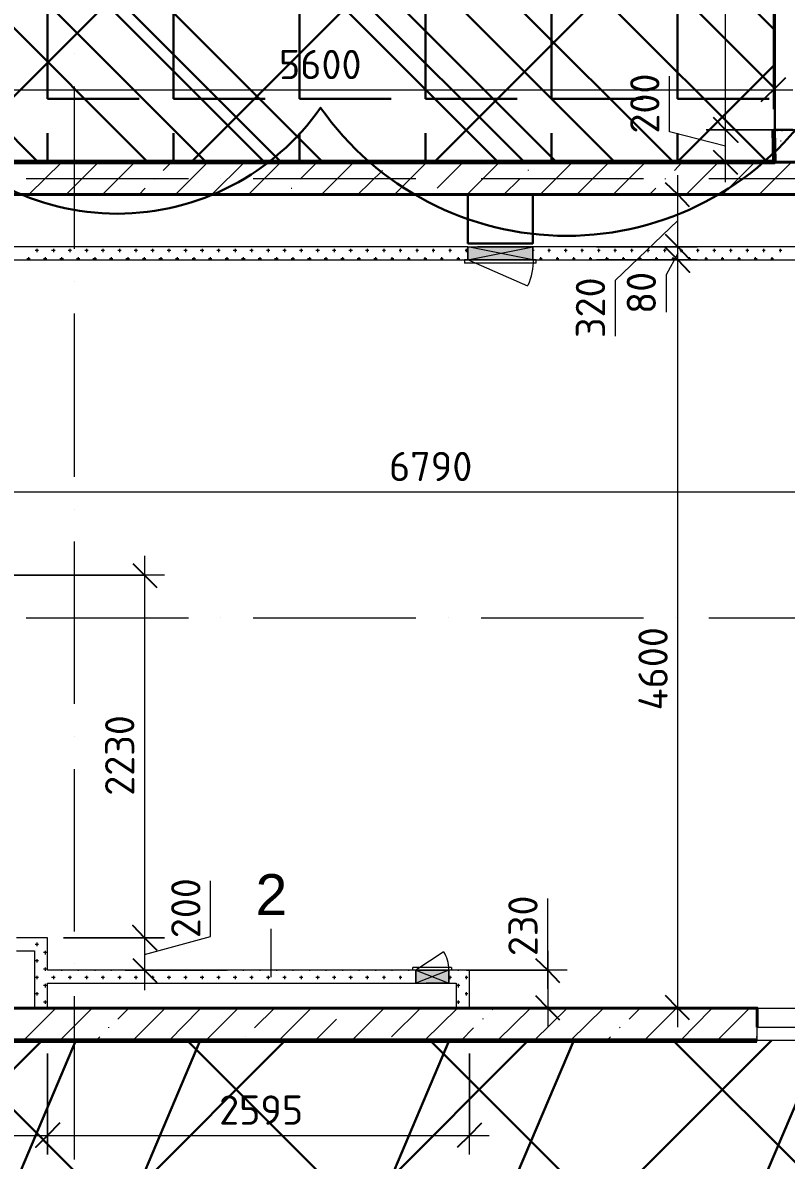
# Model space of a CAD drawing. Header units: millimetres. Extents: x -84737 to 172119, y -43083 to 59399.
# Drawn here: x 30087 to 34784, y 38441 to 45437 of the extents above; entities that cross this region are included whole.
import ezdxf

# ---------------------------------------------------------------- set-up
doc = ezdxf.new("R2010")
doc.units = ezdxf.units.MM
for name, color, linetype, lineweight in [('11) Плинтус ПЛ-2', 70, 'Continuous', 30), ('15) Штукатурка стен СТ-1.1', 161, 'Continuous', 60), ('16) Краска СТ-1.1 стена', 5, 'Continuous', 60), ('17) Краска СТ-3.1 стена', 6, 'Continuous', 60), ('18) Краска ПТ-1 потолок', 31, 'Continuous', 30), ('19) Краска ПТ-5 потолок', 161, 'Continuous', 30), ('20) Шпакл. баз. фин Стена', 40, 'Continuous', 60), ('22) Шпакл. баз. фин. Потолок', 102, 'Continuous', 30), ('3) Плинутс ПЛ-1', 6, 'Continuous', 30), ('5) Затарка материала', 160, 'Continuous', 30), ('6) Уборка мусора', 20, 'Continuous', 30), ('9) Плитка КР-2 600х600', 110, 'Continuous', 30)]:
    doc.layers.add(name, color=color, linetype=linetype, lineweight=lineweight)
for name, color, linetype in [('PDF _Двери', 7, 'Continuous'), ('PDF _Марки', 7, 'Continuous'), ('PDF _Окна', 7, 'Continuous'), ('PDF _Оси', 7, 'Continuous'), ('PDF _Перекрытия', 7, 'Continuous'), ('PDF _Размеры-100', 7, 'Continuous'), ('PDF _Стены', 7, 'Continuous'), ('PDF _Текст', 7, 'Continuous'), ('PDF _Элементы узлов', 7, 'Continuous')]:
    doc.layers.add(name, color=color, linetype=linetype)
doc.styles.add('PDF GOSTCommon', font='arial.ttf')
doc.styles.add('PDF ISOCPEUR', font='isocpeur.ttf')

msp = doc.modelspace()

# ---------------------------------------------------------------- hatches: boundary and pattern name
at = {"layer": '18) Краска ПТ-1 потолок'}
h = msp.add_hatch(dxfattribs=at)
h.set_pattern_fill('ANSI32', color=256, scale=222, angle=22)
h.paths.add_polyline_path([(26915.9, 43368.7), (24507.3, 43368.7), (24507.3, 34077.2), (26915.9, 34077.2)])
h.paths.add_polyline_path([(36427.6, 39178), (36427.6, 34081.4), (26987.8, 34081.4), (26987.8, 40617.2), (29108.6, 40617.2), (29108.6, 39178)])
h.paths.add_polyline_path([(42006.7, 34077.2), (36508, 34077.2), (36508, 44380.4), (42006.7, 44380.4)])
h.paths.add_polyline_path([(21895.5, 43368.7), (24304.1, 43368.7), (24304.1, 34077.2), (21895.5, 34077.2)])
h.paths.add_polyline_path([(12383.8, 39178), (12383.8, 34081.4), (21823.5, 34081.4), (21823.5, 40617.2), (19702.8, 40617.2), (19702.8, 39178)])
h.paths.add_polyline_path([(6804.6, 34077.2), (12303.4, 34077.2), (12303.4, 44380.4), (6804.6, 44380.4)])
h = msp.add_hatch(dxfattribs=at)
h.set_pattern_fill('ANSI32', color=256, scale=222, angle=22)
h.paths.add_polyline_path([(26915.9, 43368.7), (24507.3, 43368.7), (24507.3, 34077.2), (26915.9, 34077.2)])
h.paths.add_polyline_path([(36427.6, 39178), (36427.6, 34081.4), (26987.8, 34081.4), (26987.8, 40617.2), (29108.6, 40617.2), (29108.6, 39178)])
h.paths.add_polyline_path([(42006.7, 34077.2), (36508, 34077.2), (36508, 44380.4), (42006.7, 44380.4)])
h.paths.add_polyline_path([(21895.5, 43368.7), (24304.1, 43368.7), (24304.1, 34077.2), (21895.5, 34077.2)])
h.paths.add_polyline_path([(12383.8, 39178), (12383.8, 34081.4), (21823.5, 34081.4), (21823.5, 40617.2), (19702.8, 40617.2), (19702.8, 39178)])
h.paths.add_polyline_path([(6804.6, 34077.2), (12303.4, 34077.2), (12303.4, 44380.4), (6804.6, 44380.4)])
at = {"layer": '19) Краска ПТ-5 потолок'}
h = msp.add_hatch(dxfattribs=at)
h.set_pattern_fill('ANSI34', color=256, scale=80, angle=90)
h.paths.add_polyline_path([(22027.2, 47077.3), (10407.1, 47077.3), (10407.1, 45159.6), (12786.1, 45159.6), (12786.1, 44579.7), (22027.2, 44579.7)])
h.paths.add_polyline_path([(26785.3, 47077.3), (24503.6, 47077.3), (22027.2, 47077.3), (22027.2, 43580.7), (26785.3, 43580.7)])
h.paths.add_polyline_path([(34714, 47077.3), (26785.3, 47077.3), (26785.3, 44579.7), (34714, 44579.7)])
h.paths.add_polyline_path([(30256.5, 49778.1), (24503.6, 49778.1), (24503.6, 47077.3), (30256.5, 47077.3)])
h.paths.add_polyline_path([(44556.2, 47077.3), (39984.4, 47077.3), (34904.5, 47077.3), (34904.5, 44579.7), (44556.2, 44579.7)])
h.paths.add_polyline_path([(44556.2, 49096.5), (41457.5, 49096.5), (41457.5, 49778.1), (39984.4, 49778.1), (39984.4, 47077.3), (44556.2, 47077.3)])
at = {"layer": '22) Шпакл. баз. фин. Потолок'}
h = msp.add_hatch(dxfattribs=at)
h.set_pattern_fill('ANSI37', color=256, scale=333)
h.paths.add_polyline_path([(22027.2, 47077.3), (10407.1, 47077.3), (10407.1, 45159.6), (12786.1, 45159.6), (12786.1, 44579.7), (22027.2, 44579.7)])
h.paths.add_polyline_path([(26785.3, 47077.3), (24503.6, 47077.3), (22027.2, 47077.3), (22027.2, 43580.7), (26785.3, 43580.7)])
h.paths.add_polyline_path([(34714, 47077.3), (26785.3, 47077.3), (26785.3, 44579.7), (34714, 44579.7)])
h.paths.add_polyline_path([(30256.5, 49778.1), (24503.6, 49778.1), (24503.6, 47077.3), (30256.5, 47077.3)])
h.paths.add_polyline_path([(44556.2, 47077.3), (39984.4, 47077.3), (34904.5, 47077.3), (34904.5, 44579.7), (44556.2, 44579.7)])
h.paths.add_polyline_path([(44556.2, 49096.5), (41457.5, 49096.5), (41457.5, 49778.1), (39984.4, 49778.1), (39984.4, 47077.3), (44556.2, 47077.3)])
h = msp.add_hatch(dxfattribs=at)
h.set_pattern_fill('ANSI37', color=256, scale=333)
h.paths.add_polyline_path([(26915.9, 43368.7), (24507.3, 43368.7), (24507.3, 34077.2), (26915.9, 34077.2)])
h.paths.add_polyline_path([(36427.6, 39178), (36427.6, 34081.4), (26987.8, 34081.4), (26987.8, 40617.2), (29108.6, 40617.2), (29108.6, 39178)])
h.paths.add_polyline_path([(42006.7, 34077.2), (36508, 34077.2), (36508, 44380.4), (42006.7, 44380.4)])
h.paths.add_polyline_path([(21895.5, 43368.7), (24304.1, 43368.7), (24304.1, 34077.2), (21895.5, 34077.2)])
h.paths.add_polyline_path([(12383.8, 39178), (12383.8, 34081.4), (21823.5, 34081.4), (21823.5, 40617.2), (19702.8, 40617.2), (19702.8, 39178)])
h.paths.add_polyline_path([(6804.6, 34077.2), (12303.4, 34077.2), (12303.4, 44380.4), (6804.6, 44380.4)])
h = msp.add_hatch(dxfattribs=at)
h.set_pattern_fill('ANSI37', color=256, scale=333)
h.paths.add_polyline_path([(26915.9, 43368.7), (24507.3, 43368.7), (24507.3, 34077.2), (26915.9, 34077.2)])
h.paths.add_polyline_path([(36427.6, 39178), (36427.6, 34081.4), (26987.8, 34081.4), (26987.8, 40617.2), (29108.6, 40617.2), (29108.6, 39178)])
h.paths.add_polyline_path([(42006.7, 34077.2), (36508, 34077.2), (36508, 44380.4), (42006.7, 44380.4)])
h.paths.add_polyline_path([(21895.5, 43368.7), (24304.1, 43368.7), (24304.1, 34077.2), (21895.5, 34077.2)])
h.paths.add_polyline_path([(12383.8, 39178), (12383.8, 34081.4), (21823.5, 34081.4), (21823.5, 40617.2), (19702.8, 40617.2), (19702.8, 39178)])
h.paths.add_polyline_path([(6804.6, 34077.2), (12303.4, 34077.2), (12303.4, 44380.4), (6804.6, 44380.4)])
at = {"layer": '9) Плитка КР-2 600х600'}
h = msp.add_hatch(dxfattribs=at)
h.set_pattern_fill('ANGLE', color=256, scale=111)
h.set_pattern_definition([(0, (0, 0), (0, 775.335), [563.88, -211.455]), (90, (0, 0), (-775.335, 5e-14), [563.88, -211.455])])
h.paths.add_polyline_path([(22027.2, 47077.3), (10407.1, 47077.3), (10407.1, 45159.6), (12786.1, 45159.6), (12786.1, 44579.7), (22027.2, 44579.7)])
h.paths.add_polyline_path([(26785.3, 47077.3), (24503.6, 47077.3), (22027.2, 47077.3), (22027.2, 43580.7), (26785.3, 43580.7)])
h.paths.add_polyline_path([(34714, 47077.3), (26785.3, 47077.3), (26785.3, 44579.7), (34714, 44579.7)])
h.paths.add_polyline_path([(30256.5, 49778.1), (24503.6, 49778.1), (24503.6, 47077.3), (30256.5, 47077.3)])
h.paths.add_polyline_path([(44556.2, 47077.3), (39984.4, 47077.3), (34904.5, 47077.3), (34904.5, 44579.7), (44556.2, 44579.7)])
h.paths.add_polyline_path([(44556.2, 49096.5), (41457.5, 49096.5), (41457.5, 49778.1), (39984.4, 49778.1), (39984.4, 47077.3), (44556.2, 47077.3)])

# ---------------------------------------------------------------- linework, layer by layer
at = {"layer": '11) Плинтус ПЛ-2'}
msp.add_lwpolyline([(28414.4, 40617.2), (29108.6, 40617.2), (29108.6, 39178), (34603.1, 39178)], dxfattribs=at)
at = {"layer": '15) Штукатурка стен СТ-1.1'}
msp.add_lwpolyline([(28414.4, 40617.2), (29108.6, 40617.2), (29108.6, 39178), (34603.1, 39178)], dxfattribs=at)
at = {"layer": '16) Краска СТ-1.1 стена'}
msp.add_lwpolyline([(28414.4, 40617.2), (29108.6, 40617.2), (29108.6, 39178), (34603.1, 39178)], dxfattribs=at)
at = {"layer": '17) Краска СТ-3.1 стена'}
msp.add_lwpolyline([(34705.6, 44778.7), (34709.8, 44579.7), (29105.1, 44579.7)], dxfattribs=at)
at = {"layer": '20) Шпакл. баз. фин Стена'}
for points in [[(34705.6, 44778.7), (34709.8, 44579.7), (29105.1, 44579.7)], [(28414.4, 40617.2), (29108.6, 40617.2), (29108.6, 39178), (34603.1, 39178)]]:
    msp.add_lwpolyline(points, dxfattribs=at)
at = {"layer": '3) Плинутс ПЛ-1'}
msp.add_lwpolyline([(34705.6, 44778.7), (34709.8, 44579.7), (29105.1, 44579.7)], dxfattribs=at)
at = {"layer": '5) Затарка материала'}
msp.add_lwpolyline([(14005.6, 44914.1, -0.520567), (15891.5, 45947, -0.520567), (18277.8, 45947, -0.520567), (21632.8, 45947, -0.520567), (23780.9, 45947, -0.520567), (25898.1, 45947, -0.520567), (28535.8, 45947, -0.520567), (30735.2, 45947, -0.520567), (33386.2, 45947, -0.520567), (35941.4, 45947, -0.520567), (38114.4, 45947, -0.520567), (40309.8, 45947, -0.520567), (41526.6, 44914.1, -0.520567), (38424.9, 44914.1, -0.520567), (34946.2, 44914.1, -0.520567), (31919.6, 44914.1, -0.520567), (29416.6, 44914.1, -0.520567), (26366.2, 44914.1, -0.520567), (24002.3, 44914.1, -0.520567), (20522.4, 44914.1, -0.520567), (17139.8, 44914.1, -0.520567)], format="xyb", close=True, dxfattribs=at)
at = {"layer": '6) Уборка мусора'}
msp.add_lwpolyline([(14005.6, 44914.1, -0.520567), (15891.5, 45947, -0.520567), (18277.8, 45947, -0.520567), (21632.8, 45947, -0.520567), (23780.9, 45947, -0.520567), (25898.1, 45947, -0.520567), (28535.8, 45947, -0.520567), (30735.2, 45947, -0.520567), (33386.2, 45947, -0.520567), (35941.4, 45947, -0.520567), (38114.4, 45947, -0.520567), (40309.8, 45947, -0.520567), (41526.6, 44914.1, -0.520567), (38424.9, 44914.1, -0.520567), (34946.2, 44914.1, -0.520567), (31919.6, 44914.1, -0.520567), (29416.6, 44914.1, -0.520567), (26366.2, 44914.1, -0.520567), (24002.3, 44914.1, -0.520567), (20522.4, 44914.1, -0.520567), (17139.8, 44914.1, -0.520567)], format="xyb", close=True, dxfattribs=at)
at = {"layer": '9) Плитка КР-2 600х600'}
msp.add_lwpolyline([(26785.3, 47077.3), (34714, 47077.3), (34714, 44579.7), (26785.3, 44579.7)], close=True, dxfattribs=at)
at = {"layer": 'PDF _Двери', "lineweight": 18}
msp.add_lwpolyline([(34604, 39258.6), (35658, 39258.6), (35658, 39178.2), (34604, 39178.2)], close=True, dxfattribs=at)
at = {"layer": 'PDF _Марки', "lineweight": 9}
msp.add_lwpolyline([(31615.3, 39567.6), (31615.3, 39863.9)], dxfattribs=at)
at = {"layer": 'PDF _Окна', "color": 8, "true_color": 0x808080, "transparency": 33554559}
for points in [[(32826, 43978.6), (33224, 43978.6), (32826, 44059)], [(33224, 43978.6), (32826, 44059), (33224, 44059)], [(32504.3, 39529.5), (32707.5, 39529.5), (32504.3, 39609.9)], [(32707.5, 39529.5), (32504.3, 39609.9), (32707.5, 39609.9)]]:
    msp.add_solid(points, dxfattribs=at)
at = {"layer": 'PDF _Оси', "lineweight": 9}
for points in [[(30404.7, 45248.5), (30404.7, 45248.5)], [(30404.7, 44046.3), (30404.7, 45045.4)], [(30108.3, 44478.1), (31107.4, 44478.1)], [(31306.3, 44478.1), (31306.3, 44478.1)], [(31505.3, 44478.1), (32504.3, 44478.1)], [(32707.5, 44478.1), (32707.5, 44478.1)], [(32906.5, 44478.1), (33905.5, 44478.1)], [(34104.5, 44478.1), (34104.5, 44478.1)], [(34307.7, 44478.1), (35306.7, 44478.1)], [(30404.7, 43847.4), (30404.7, 43847.4)], [(30404.7, 42645.1), (30404.7, 43648.4)], [(30404.7, 42446.2), (30404.7, 42446.2)], [(30404.7, 41248.2), (30404.7, 42247.2)], [(30108.3, 41777.3), (31107.4, 41777.3)], [(31306.3, 41777.3), (31306.3, 41777.3)], [(31505.3, 41777.3), (32504.3, 41777.3)], [(32707.5, 41777.3), (32707.5, 41777.3)], [(32906.5, 41777.3), (33905.5, 41777.3)], [(34104.5, 41777.3), (34104.5, 41777.3)], [(34307.7, 41777.3), (35306.7, 41777.3)], [(30404.7, 41045), (30404.7, 41045)], [(30404.7, 39847), (30404.7, 40846)], [(30404.7, 39648), (30404.7, 39648)], [(30404.7, 38445.8), (30404.7, 39449.1)], [(30108.3, 39377.1), (31107.4, 39377.1)], [(31306.3, 39377.1), (31306.3, 39377.1)], [(31505.3, 39377.1), (32504.3, 39377.1)], [(32707.5, 39377.1), (32707.5, 39377.1)], [(32906.5, 39377.1), (33905.5, 39377.1)], [(34104.5, 39377.1), (34104.5, 39377.1)], [(34307.7, 39377.1), (35306.7, 39377.1)]]:
    msp.add_lwpolyline(points, dxfattribs=at)
at = {"layer": 'PDF _Перекрытия', "lineweight": 30}
msp.add_lwpolyline([(33224, 44380.7), (33224, 44080.2), (32826, 44080.2), (32826, 44380.7)], dxfattribs=at)
at = {"layer": 'PDF _Размеры-100', "lineweight": 9}
for points in [[(34409.3, 44456.9), (34409.3, 44778.7), (34409.3, 46878.3), (34908.8, 46878.3), (34290.7, 46878.3), (34908.8, 46878.3), (34409.3, 46878.3), (34409.3, 47200)], [(34705.6, 44905.7), (34705.6, 45523.7), (34705.6, 45024.2)], [(19584.6, 45024.2), (20397.4, 45024.2), (20520.2, 45024.2), (21468.4, 45024.2), (22027.2, 45024.2), (22556.3, 45024.2), (24004.1, 45024.2), (24304.6, 45024.2), (24503.6, 45024.2), (24804.1, 45024.2), (26256.1, 45024.2), (26785.3, 45024.2), (27339.8, 45024.2), (28292.3, 45024.2), (28415.1, 45024.2), (29105.1, 45024.2), (29105.1, 44524.7), (29105.1, 45146.9), (29105.1, 44524.7), (29105.1, 45024.2), (34824.1, 45024.2)], [(34409.3, 44677.1), (34066.4, 44766), (34066.4, 45108.8)], [(34532, 44579.7), (33909.7, 44579.7), (34409.3, 44579.7)], [(34117.2, 39258.6), (34117.2, 43978.6), (34117.2, 44059), (33617.6, 44059), (34235.7, 44059), (33617.6, 44059), (34117.2, 44059), (34117.2, 44499.3)], [(34235.7, 44380.7), (33617.6, 44380.7), (34117.2, 44380.7)], [(34117.2, 44219.9), (33731.9, 43851.6), (33731.9, 43508.7)], [(34117.2, 44016.7), (34045.2, 43885.5), (34045.2, 43656.9)], [(26865.7, 42552), (27234, 42552), (27314.4, 42552), (29105.1, 42552), (29185.5, 42552), (35975.5, 42552), (36056, 42552), (36056, 43051.5), (36056, 42429.2), (36056, 43051.5), (36056, 42552), (36547, 42552)], [(30836.4, 42158.3), (30836.4, 39808.9), (30336.9, 39808.9), (30959.2, 39808.9), (30336.9, 39808.9), (30836.4, 39808.9), (30836.4, 39487.2)], [(30959.2, 42039.8), (29740, 42039.8), (30836.4, 42039.8)], [(30836.4, 39707.3), (31242.8, 39817.4), (31242.8, 40160.3)], [(33317.1, 39495.6), (33317.1, 39711.5), (33317.1, 40050.2)], [(33317.1, 39728.5), (33317.1, 39258.6)], [(30717.9, 39609.9), (31336, 39609.9), (30836.4, 39609.9)], [(33435.6, 39609.9), (32817.6, 39609.9), (33317.1, 39609.9)], [(33194.3, 39377.1), (33816.6, 39377.1), (33317.1, 39377.1)], [(34235.7, 39377.1), (33617.6, 39377.1), (34117.2, 39377.1)], [(29067, 38594), (29414.1, 38594), (30239.6, 38594), (30239.6, 39097.7), (30239.6, 38475.4), (30239.6, 39097.7), (30239.6, 38594), (32957.3, 38594)], [(32834.5, 38475.4), (32834.5, 39097.7), (32834.5, 38594)]]:
    msp.add_lwpolyline(points, dxfattribs=at)
at = {"layer": 'PDF _Размеры-100', "lineweight": 25}
for points in [[(34629.4, 44952.2), (34705.6, 45024.2), (34781.8, 45100.4)], [(34485.4, 44503.5), (34409.3, 44579.7), (34337.3, 44651.7)], [(34189.1, 44304.5), (34117.2, 44380.7), (34041, 44452.7)], [(30764.5, 42111.8), (30836.4, 42039.8), (30912.6, 41963.6)], [(30764.5, 39681.9), (30836.4, 39609.9), (30912.6, 39533.7)], [(33240.9, 39681.9), (33317.1, 39609.9), (33389.1, 39533.7)], [(33240.9, 39453.3), (33317.1, 39377.1), (33389.1, 39305.1)], [(34189.1, 39305.1), (34117.2, 39377.1), (34041, 39453.3)], [(32762.5, 38522), (32834.5, 38594), (32910.7, 38670.2)]]:
    msp.add_lwpolyline(points, dxfattribs=at)
for points in [[(34337.3, 44854.9), (34409.3, 44778.7), (34485.4, 44702.5), (34409.3, 44778.7)], [(34041, 44135.2), (34117.2, 44059), (34189.1, 43982.8), (34117.2, 44059)], [(34041, 44054.8), (34117.2, 43978.6), (34189.1, 43902.4), (34117.2, 43978.6)], [(30912.6, 39732.7), (30836.4, 39808.9), (30764.5, 39885.1), (30836.4, 39808.9)], [(30315.8, 38670.2), (30239.6, 38594), (30167.6, 38522), (30239.6, 38594)]]:
    msp.add_lwpolyline(points, close=True, dxfattribs=at)
at = {"layer": 'PDF _Размеры-100', "lineweight": 9}
for points in [[(34409.3, 44778.7), (34908.8, 44778.7), (34290.7, 44778.7), (34908.8, 44778.7)], [(34117.2, 43978.6), (33617.6, 43978.6), (34235.7, 43978.6), (33617.6, 43978.6)]]:
    msp.add_lwpolyline(points, close=True, dxfattribs=at)
at = {"layer": 'PDF _Стены', "lineweight": 30}
msp.add_lwpolyline([(34824.1, 44778.7), (34705.6, 44778.7), (34705.6, 44579.7)], dxfattribs=at)
at = {"layer": 'PDF _Стены', "lineweight": 9}
for points in [[(34714, 44757.5), (34714, 44761.7)], [(34726.7, 44774.4), (34731, 44774.4)], [(34731, 44727.9), (34731, 44727.9)], [(34747.9, 44710.9), (34752.1, 44710.9)], [(34756.4, 44774.4), (34756.4, 44770.2)], [(34709.8, 44698.2), (34714, 44698.2)], [(34709.8, 44634.7), (34709.8, 44639)], [(34718.3, 44694), (34718.3, 44689.8)], [(34769.1, 44702.5), (34769.1, 44702.5)], [(30125.3, 44380.7), (30328.5, 44579.7)], [(30353.9, 44380.7), (30552.8, 44579.7)], [(30578.2, 44380.7), (30777.2, 44579.7)], [(30950.7, 44528.9), (31001.5, 44579.7)], [(31026.9, 44380.7), (31225.9, 44579.7)], [(31251.3, 44380.7), (31450.3, 44579.7)], [(31475.7, 44380.7), (31674.6, 44579.7)], [(31793.1, 44473.9), (31899, 44579.7)], [(31924.4, 44380.7), (32123.3, 44579.7)], [(32373.1, 44380.7), (32572, 44579.7)], [(32635.5, 44418.8), (32796.4, 44579.7)], [(32821.8, 44380.7), (33020.8, 44579.7)], [(33270.5, 44380.7), (33469.5, 44579.7)], [(33494.9, 44380.7), (33693.8, 44579.7)], [(33719.2, 44380.7), (33918.2, 44579.7)], [(34096, 44528.9), (34142.6, 44579.7)], [(34168, 44380.7), (34366.9, 44579.7)], [(34392.3, 44380.7), (34591.3, 44579.7)], [(34616.7, 44380.7), (34815.6, 44579.7)], [(34709.8, 44583.9), (34714, 44579.7)], [(34764.8, 44579.7), (34769.1, 44583.9)], [(32148.7, 44380.7), (32301.1, 44528.9)], [(33198.6, 44528.9), (33198.6, 44533.1)], [(30895.7, 44473.9), (30899.9, 44478.1)], [(33046.2, 44380.7), (33143.5, 44473.9)], [(34041, 44473.9), (34041, 44478.1)], [(30802.6, 44380.7), (30840.7, 44418.8)], [(31738.1, 44418.8), (31742.3, 44418.8)], [(33943.6, 44380.7), (33981.7, 44418.8)], [(30163.4, 44037.9), (30184.5, 44037.9)], [(30176.1, 44025.2), (30176.1, 44046.3)], [(30265, 44037.9), (30286.1, 44037.9)], [(30277.7, 44025.2), (30277.7, 44046.3)], [(30366.6, 44037.9), (30387.7, 44037.9)], [(30379.3, 44025.2), (30379.3, 44046.3)], [(30468.2, 44037.9), (30489.3, 44037.9)], [(30480.9, 44025.2), (30480.9, 44046.3)], [(30569.8, 44037.9), (30590.9, 44037.9)], [(30582.4, 44025.2), (30582.4, 44046.3)], [(30671.3, 44037.9), (30692.5, 44037.9)], [(30684, 44025.2), (30684, 44046.3)], [(30772.9, 44037.9), (30794.1, 44037.9)], [(30785.6, 44025.2), (30785.6, 44046.3)], [(30874.5, 44037.9), (30895.7, 44037.9)], [(30887.2, 44025.2), (30887.2, 44046.3)], [(30976.1, 44037.9), (30997.3, 44037.9)], [(30988.8, 44025.2), (30988.8, 44046.3)], [(31077.7, 44037.9), (31098.9, 44037.9)], [(31090.4, 44025.2), (31090.4, 44046.3)], [(31179.3, 44037.9), (31200.5, 44037.9)], [(31192, 44025.2), (31192, 44046.3)], [(31280.9, 44037.9), (31302.1, 44037.9)], [(31293.6, 44025.2), (31293.6, 44046.3)], [(31382.5, 44037.9), (31403.7, 44037.9)], [(31395.2, 44025.2), (31395.2, 44046.3)], [(31484.1, 44037.9), (31505.3, 44037.9)], [(31496.8, 44025.2), (31496.8, 44046.3)], [(31585.7, 44037.9), (31606.9, 44037.9)], [(31598.4, 44025.2), (31598.4, 44046.3)], [(31687.3, 44037.9), (31708.5, 44037.9)], [(31700, 44025.2), (31700, 44046.3)], [(31788.9, 44037.9), (31810.1, 44037.9)], [(31801.6, 44025.2), (31801.6, 44046.3)], [(31890.5, 44037.9), (31911.7, 44037.9)], [(31903.2, 44025.2), (31903.2, 44046.3)], [(31992.1, 44037.9), (32013.3, 44037.9)], [(32004.8, 44025.2), (32004.8, 44046.3)], [(32093.7, 44037.9), (32114.9, 44037.9)], [(32106.4, 44025.2), (32106.4, 44046.3)], [(32195.3, 44037.9), (32216.5, 44037.9)], [(32208, 44025.2), (32208, 44046.3)], [(32301.1, 44037.9), (32318.1, 44037.9)], [(32309.6, 44025.2), (32309.6, 44046.3)], [(32402.7, 44037.9), (32419.7, 44037.9)], [(32411.2, 44025.2), (32411.2, 44046.3)], [(32504.3, 44037.9), (32521.2, 44037.9)], [(32512.8, 44025.2), (32512.8, 44046.3)], [(32605.9, 44037.9), (32622.8, 44037.9)], [(32614.4, 44025.2), (32614.4, 44046.3)], [(32707.5, 44037.9), (32724.4, 44037.9)], [(32716, 44025.2), (32716, 44046.3)], [(32809.1, 44037.9), (32826, 44037.9)], [(32817.6, 44025.2), (32817.6, 44046.3)], [(33224, 44037.9), (33232.4, 44037.9)], [(33317.1, 44037.9), (33334, 44037.9)], [(33325.6, 44025.2), (33325.6, 44046.3)], [(33418.7, 44037.9), (33435.6, 44037.9)], [(33427.2, 44025.2), (33427.2, 44046.3)], [(33520.3, 44037.9), (33537.2, 44037.9)], [(33528.7, 44025.2), (33528.7, 44046.3)], [(33621.9, 44037.9), (33638.8, 44037.9)], [(33630.3, 44025.2), (33630.3, 44046.3)], [(33723.5, 44037.9), (33740.4, 44037.9)], [(33731.9, 44025.2), (33731.9, 44046.3)], [(33825.1, 44037.9), (33842, 44037.9)], [(33833.5, 44025.2), (33833.5, 44046.3)], [(33926.7, 44037.9), (33943.6, 44037.9)], [(33935.1, 44025.2), (33935.1, 44046.3)], [(34028.3, 44037.9), (34045.2, 44037.9)], [(34036.7, 44025.2), (34036.7, 44046.3)], [(34129.9, 44037.9), (34146.8, 44037.9)], [(34138.3, 44025.2), (34138.3, 44046.3)], [(34231.5, 44037.9), (34248.4, 44037.9)], [(34239.9, 44025.2), (34239.9, 44046.3)], [(34333.1, 44037.9), (34350, 44037.9)], [(34341.5, 44025.2), (34341.5, 44046.3)], [(34434.7, 44037.9), (34451.6, 44037.9)], [(34443.1, 44025.2), (34443.1, 44046.3)], [(34536.2, 44037.9), (34553.2, 44037.9)], [(34544.7, 44025.2), (34544.7, 44046.3)], [(34637.8, 44037.9), (34654.8, 44037.9)], [(34646.3, 44025.2), (34646.3, 44046.3)], [(34739.4, 44037.9), (34756.4, 44037.9)], [(34747.9, 44025.2), (34747.9, 44046.3)], [(30112.6, 43987.1), (30133.7, 43987.1)], [(30125.3, 43978.6), (30125.3, 43995.5)], [(30214.2, 43987.1), (30235.3, 43987.1)], [(30226.9, 43978.6), (30226.9, 43995.5)], [(30315.8, 43987.1), (30336.9, 43987.1)], [(30328.5, 43978.6), (30328.5, 43995.5)], [(30417.4, 43987.1), (30438.5, 43987.1)], [(30430.1, 43978.6), (30430.1, 43995.5)], [(30519, 43987.1), (30540.1, 43987.1)], [(30531.7, 43978.6), (30531.7, 43995.5)], [(30620.5, 43987.1), (30641.7, 43987.1)], [(30633.2, 43978.6), (30633.2, 43995.5)], [(30722.1, 43987.1), (30743.3, 43987.1)], [(30734.8, 43978.6), (30734.8, 43995.5)], [(30823.7, 43987.1), (30844.9, 43987.1)], [(30836.4, 43978.6), (30836.4, 43995.5)], [(30925.3, 43987.1), (30946.5, 43987.1)], [(30938, 43978.6), (30938, 43995.5)], [(31026.9, 43987.1), (31048.1, 43987.1)], [(31039.6, 43978.6), (31039.6, 43995.5)], [(31128.5, 43987.1), (31149.7, 43987.1)], [(31141.2, 43978.6), (31141.2, 43995.5)], [(31230.1, 43987.1), (31251.3, 43987.1)], [(31242.8, 43978.6), (31242.8, 43995.5)], [(31331.7, 43987.1), (31352.9, 43987.1)], [(31344.4, 43978.6), (31344.4, 43995.5)], [(31433.3, 43987.1), (31454.5, 43987.1)], [(31446, 43978.6), (31446, 43995.5)], [(31534.9, 43987.1), (31556.1, 43987.1)], [(31547.6, 43978.6), (31547.6, 43995.5)], [(31636.5, 43987.1), (31657.7, 43987.1)], [(31649.2, 43978.6), (31649.2, 43995.5)], [(31738.1, 43987.1), (31759.3, 43987.1)], [(31750.8, 43978.6), (31750.8, 43995.5)], [(31839.7, 43987.1), (31860.9, 43987.1)], [(31852.4, 43978.6), (31852.4, 43995.5)], [(31941.3, 43987.1), (31962.5, 43987.1)], [(31954, 43978.6), (31954, 43995.5)], [(32042.9, 43987.1), (32064.1, 43987.1)], [(32055.6, 43978.6), (32055.6, 43995.5)], [(32144.5, 43987.1), (32165.7, 43987.1)], [(32157.2, 43978.6), (32157.2, 43995.5)], [(32246.1, 43987.1), (32267.3, 43987.1)], [(32258.8, 43978.6), (32258.8, 43995.5)], [(32351.9, 43987.1), (32368.9, 43987.1)], [(32360.4, 43978.6), (32360.4, 43995.5)], [(32453.5, 43987.1), (32470.5, 43987.1)], [(32462, 43978.6), (32462, 43995.5)], [(32555.1, 43987.1), (32572, 43987.1)], [(32563.6, 43978.6), (32563.6, 43995.5)], [(32656.7, 43987.1), (32673.6, 43987.1)], [(32665.2, 43978.6), (32665.2, 43995.5)], [(32758.3, 43987.1), (32775.2, 43987.1)], [(32766.8, 43978.6), (32766.8, 43995.5)], [(33266.3, 43987.1), (33283.2, 43987.1)], [(33274.8, 43978.6), (33274.8, 43995.5)], [(33367.9, 43987.1), (33384.8, 43987.1)], [(33376.4, 43978.6), (33376.4, 43995.5)], [(33469.5, 43987.1), (33486.4, 43987.1)], [(33477.9, 43978.6), (33477.9, 43995.5)], [(33571.1, 43987.1), (33588, 43987.1)], [(33579.5, 43978.6), (33579.5, 43995.5)], [(33672.7, 43987.1), (33689.6, 43987.1)], [(33681.1, 43978.6), (33681.1, 43995.5)], [(33774.3, 43987.1), (33791.2, 43987.1)], [(33782.7, 43978.6), (33782.7, 43995.5)], [(33875.9, 43987.1), (33892.8, 43987.1)], [(33884.3, 43978.6), (33884.3, 43995.5)], [(33977.5, 43987.1), (33994.4, 43987.1)], [(33985.9, 43978.6), (33985.9, 43995.5)], [(34079.1, 43987.1), (34096, 43987.1)], [(34087.5, 43978.6), (34087.5, 43995.5)], [(34180.7, 43987.1), (34197.6, 43987.1)], [(34189.1, 43978.6), (34189.1, 43995.5)], [(34282.3, 43987.1), (34299.2, 43987.1)], [(34290.7, 43978.6), (34290.7, 43995.5)], [(34383.9, 43987.1), (34400.8, 43987.1)], [(34392.3, 43978.6), (34392.3, 43995.5)], [(34485.4, 43987.1), (34502.4, 43987.1)], [(34493.9, 43978.6), (34493.9, 43995.5)], [(34587, 43987.1), (34604, 43987.1)], [(34595.5, 43978.6), (34595.5, 43995.5)], [(34688.6, 43987.1), (34705.6, 43987.1)], [(34697.1, 43978.6), (34697.1, 43995.5)], [(30163.4, 39770.8), (30184.5, 39770.8)], [(30176.1, 39758.1), (30176.1, 39779.3)], [(30125.3, 39728.5), (30125.3, 39728.5)], [(30163.4, 39669.2), (30184.5, 39669.2)], [(30176.1, 39656.5), (30176.1, 39677.7)], [(30214.2, 39720), (30235.3, 39720)], [(30226.9, 39707.3), (30226.9, 39728.5)], [(30214.2, 39618.4), (30235.3, 39618.4)], [(30226.9, 39605.7), (30226.9, 39626.9)], [(30328.5, 39605.7), (30328.5, 39609.9)], [(30430.1, 39605.7), (30430.1, 39609.9)], [(30531.7, 39605.7), (30531.7, 39609.9)], [(30633.2, 39605.7), (30633.2, 39609.9)], [(30734.8, 39605.7), (30734.8, 39609.9)], [(30836.4, 39605.7), (30836.4, 39609.9)], [(30938, 39605.7), (30938, 39609.9)], [(31039.6, 39605.7), (31039.6, 39609.9)], [(31141.2, 39605.7), (31141.2, 39609.9)], [(31242.8, 39605.7), (31242.8, 39609.9)], [(31344.4, 39605.7), (31344.4, 39609.9)], [(31446, 39605.7), (31446, 39609.9)], [(31547.6, 39605.7), (31547.6, 39609.9)], [(31649.2, 39605.7), (31649.2, 39609.9)], [(31750.8, 39605.7), (31750.8, 39609.9)], [(31852.4, 39605.7), (31852.4, 39609.9)], [(31954, 39605.7), (31954, 39609.9)], [(32055.6, 39605.7), (32055.6, 39609.9)], [(32157.2, 39605.7), (32157.2, 39609.9)], [(32258.8, 39605.7), (32258.8, 39609.9)], [(32360.4, 39605.7), (32360.4, 39609.9)], [(32462, 39605.7), (32462, 39609.9)], [(32766.8, 39605.7), (32766.8, 39609.9)], [(30163.4, 39567.6), (30184.5, 39567.6)], [(30176.1, 39554.9), (30176.1, 39576.1)], [(30265, 39567.6), (30286.1, 39567.6)], [(30277.7, 39554.9), (30277.7, 39576.1)], [(30366.6, 39567.6), (30387.7, 39567.6)], [(30379.3, 39554.9), (30379.3, 39576.1)], [(30468.2, 39567.6), (30489.3, 39567.6)], [(30480.9, 39554.9), (30480.9, 39576.1)], [(30569.8, 39567.6), (30590.9, 39567.6)], [(30582.4, 39554.9), (30582.4, 39576.1)], [(30671.3, 39567.6), (30692.5, 39567.6)], [(30684, 39554.9), (30684, 39576.1)], [(30772.9, 39567.6), (30794.1, 39567.6)], [(30785.6, 39554.9), (30785.6, 39576.1)], [(30874.5, 39567.6), (30895.7, 39567.6)], [(30887.2, 39554.9), (30887.2, 39576.1)], [(30976.1, 39567.6), (30997.3, 39567.6)], [(30988.8, 39554.9), (30988.8, 39576.1)], [(31077.7, 39567.6), (31098.9, 39567.6)], [(31090.4, 39554.9), (31090.4, 39576.1)], [(31179.3, 39567.6), (31200.5, 39567.6)], [(31192, 39554.9), (31192, 39576.1)], [(31280.9, 39567.6), (31302.1, 39567.6)], [(31293.6, 39554.9), (31293.6, 39576.1)], [(31382.5, 39567.6), (31403.7, 39567.6)], [(31395.2, 39554.9), (31395.2, 39576.1)], [(31484.1, 39567.6), (31505.3, 39567.6)], [(31496.8, 39554.9), (31496.8, 39576.1)], [(31585.7, 39567.6), (31606.9, 39567.6)], [(31598.4, 39554.9), (31598.4, 39576.1)], [(31687.3, 39567.6), (31708.5, 39567.6)], [(31700, 39554.9), (31700, 39576.1)], [(31788.9, 39567.6), (31810.1, 39567.6)], [(31801.6, 39554.9), (31801.6, 39576.1)], [(31890.5, 39567.6), (31911.7, 39567.6)], [(31903.2, 39554.9), (31903.2, 39576.1)], [(31992.1, 39567.6), (32013.3, 39567.6)], [(32004.8, 39554.9), (32004.8, 39576.1)], [(32093.7, 39567.6), (32114.9, 39567.6)], [(32106.4, 39554.9), (32106.4, 39576.1)], [(32195.3, 39567.6), (32216.5, 39567.6)], [(32208, 39554.9), (32208, 39576.1)], [(32301.1, 39567.6), (32318.1, 39567.6)], [(32309.6, 39554.9), (32309.6, 39576.1)], [(32402.7, 39567.6), (32419.7, 39567.6)], [(32411.2, 39554.9), (32411.2, 39576.1)], [(32504.3, 39567.6), (32504.3, 39567.6)], [(32707.5, 39567.6), (32724.4, 39567.6)], [(32716, 39554.9), (32716, 39576.1)], [(32809.1, 39567.6), (32826, 39567.6)], [(32817.6, 39554.9), (32817.6, 39576.1)], [(30163.4, 39466), (30184.5, 39466)], [(30176.1, 39453.3), (30176.1, 39474.5)], [(30214.2, 39516.8), (30235.3, 39516.8)], [(30226.9, 39504.1), (30226.9, 39525.3)], [(32758.3, 39516.8), (32775.2, 39516.8)], [(32766.8, 39504.1), (32766.8, 39525.3)], [(32809.1, 39466), (32826, 39466)], [(32817.6, 39453.3), (32817.6, 39474.5)], [(30214.2, 39415.2), (30235.3, 39415.2)], [(30226.9, 39402.5), (30226.9, 39423.7)], [(32758.3, 39415.2), (32775.2, 39415.2)], [(32766.8, 39402.5), (32766.8, 39423.7)], [(30091.4, 39178.2), (30290.4, 39377.1)], [(30315.8, 39178.2), (30514.7, 39377.1)], [(30671.3, 39309.4), (30739.1, 39377.1)], [(30764.5, 39178.2), (30963.4, 39377.1)], [(30988.8, 39178.2), (31175.1, 39368.6)], [(31213.2, 39178.2), (31412.2, 39377.1)], [(31513.8, 39254.3), (31636.5, 39377.1)], [(31661.9, 39178.2), (31860.9, 39377.1)], [(32076.8, 39368.6), (32076.8, 39368.6)], [(32110.6, 39178.2), (32309.6, 39377.1)], [(32356.2, 39199.3), (32533.9, 39377.1)], [(32559.3, 39178.2), (32762.5, 39377.1)], [(32974.2, 39368.6), (32986.9, 39377.1)], [(33008.1, 39178.2), (33211.3, 39377.1)], [(33232.4, 39178.2), (33435.6, 39377.1)], [(33456.8, 39178.2), (33660, 39377.1)], [(33816.6, 39309.4), (33884.3, 39377.1)], [(33909.7, 39178.2), (34108.7, 39377.1)], [(34134.1, 39178.2), (34320.4, 39368.6)], [(34358.5, 39178.2), (34557.4, 39377.1)], [(30616.3, 39254.3), (30616.3, 39258.6)], [(31886.3, 39178.2), (32017.5, 39309.4)], [(32783.7, 39178.2), (32859.9, 39254.3)], [(32919.2, 39309.4), (32919.2, 39313.6)], [(33757.3, 39254.3), (33761.6, 39258.6)], [(30540.1, 39178.2), (30561.3, 39199.3)], [(31458.7, 39199.3), (31458.7, 39199.3)], [(33681.1, 39178.2), (33702.3, 39199.3)], [(34599.7, 39199.3), (34604, 39199.3)]]:
    msp.add_lwpolyline(points, dxfattribs=at)
at = {"layer": 'PDF _Стены', "lineweight": 40}
for points in [[(36504.7, 44380.7), (36504.7, 44579.7), (29105.1, 44579.7)], [(29105.1, 44499.3), (29105.1, 44380.7), (36424.2, 44380.7)], [(34604, 39258.6), (34604, 39377.1), (29105.1, 39377.1), (29105.1, 39178.2), (34604, 39178.2)]]:
    msp.add_lwpolyline(points, dxfattribs=at)
at = {"layer": 'PDF _Стены', "lineweight": 18}
for points in [[(32826, 44059), (29824.7, 44059)], [(35226.3, 44059), (33224, 44059)], [(29824.7, 43978.6), (32826, 43978.6)], [(33224, 43978.6), (35226.3, 43978.6)], [(32504.3, 39609.9), (30239.6, 39609.9), (30239.6, 39808.9), (30049.1, 39808.9)], [(30049.1, 39728.5), (30159.1, 39728.5), (30159.1, 39377.1), (30239.6, 39377.1), (30239.6, 39529.5), (32504.3, 39529.5)], [(32707.5, 39529.5), (32754.1, 39529.5), (32754.1, 39377.1), (32834.5, 39377.1), (32834.5, 39609.9), (32707.5, 39609.9)]]:
    msp.add_lwpolyline(points, dxfattribs=at)
at = {"layer": 'PDF _Элементы узлов', "lineweight": 18}
for points in [[(33224, 43978.6), (32826, 44059), (32826, 43978.6), (33224, 44059)], [(32826, 43978.6), (33224, 43978.6), (33224, 44059), (32885.3, 44059)], [(33245.1, 43957.4), (32804.9, 43957.4)], [(32724.4, 39626.9), (32487.4, 39626.9)], [(32707.5, 39609.9), (32504.3, 39529.5), (32504.3, 39609.9), (32707.5, 39529.5)], [(32504.3, 39609.9), (32707.5, 39609.9), (32707.5, 39529.5), (32567.8, 39529.5)]]:
    msp.add_lwpolyline(points, dxfattribs=at)
for points in [[(33224, 43978.6), (32826, 43978.6), (32826, 44059), (33224, 44059)], [(32707.5, 39529.5), (32707.5, 39609.9), (32504.3, 39609.9), (32504.3, 39529.5)]]:
    msp.add_lwpolyline(points, close=True, dxfattribs=at)
at = {"layer": 'PDF _Элементы узлов', "lineweight": 9}
for points in [[(33194.3, 43817.7), (32826, 43978.6), (32804.9, 43978.6), (32804.9, 43957.4)], [(33245.1, 43957.4), (33245.1, 43978.6), (33224, 43978.6)], [(32673.6, 39720), (32504.3, 39609.9), (32487.4, 39609.9), (32487.4, 39626.9)], [(32724.4, 39626.9), (32724.4, 39609.9), (32707.5, 39609.9)]]:
    msp.add_lwpolyline(points, dxfattribs=at)
for centre, radius, start, end in [((32829.5, 43982.5), 400, 336.50025, 360), ((32507.8, 39613.7), 201.1, 0, 33.46983)]:
    msp.add_arc(centre, radius, start, end, dxfattribs=at)

# ---------------------------------------------------------------- texts
at = {"layer": 'PDF _Текст', "attachment_point": 4}
for s, insert, char_height, style in [('5600', (31663.2, 45180.1), 180, 'PDF ISOCPEUR'), ('6790', (32340.5, 42707.8), 180, 'PDF ISOCPEUR'), ('2', (31519.3, 40074.8), 251.6, 'PDF GOSTCommon'), ('2595', (31294.9, 38749.6), 180, 'PDF ISOCPEUR')]:
    msp.add_mtext(s, dxfattribs=dict(at, insert=insert, char_height=char_height, style=style))
at = {"layer": 'PDF _Текст', "char_height": 180, "attachment_point": 4, "rotation": 90, "style": 'PDF ISOCPEUR'}
for s, insert in [('200', (33913.7, 44755.1)), ('80', (33892.5, 43645.9)), ('320', (33579.3, 43497.8)), ('4600', (33964.5, 41207.5)), ('2230', (30683.7, 40682.6)), ('200', (31090.1, 39806.3)), ('230', (33164.4, 39696.2))]:
    msp.add_mtext(s, dxfattribs=dict(at, insert=insert))

doc.saveas('drawing.dxf')
